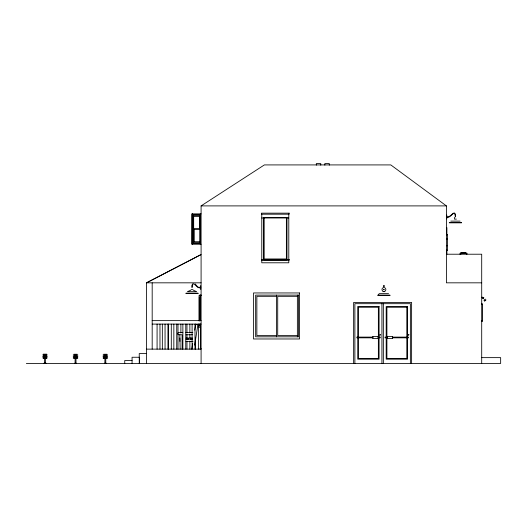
<?xml version="1.0" encoding="UTF-8"?>
<svg xmlns="http://www.w3.org/2000/svg" width="527" height="527" viewBox="0 0 527 527"><rect width="100%" height="100%" fill="white"/><g stroke="black" fill="none" stroke-linecap="round" stroke-linejoin="round"><path stroke-width="0.79" d="M182.5 338.854L182.579 337.735M191.795 349.131L192.665 343.604M194.766 330.165L195.504 325.429A1.12 1.12 0 0 1 196.788 324.494A1.12 1.12 0 0 1 197.724 325.772L194.7 345.106M454.531 217.348L454.472 219.113L456.402 219.113M384.097 285.66C383.34 285.944 384.532 285.133 384.097 286.774M384.031 289.652L383.913 289.303L383.801 289.652M482.725 298.671L483.865 297.722M483.839 300.265L485.235 299.092M484.59 300.897L485.729 299.942M484.583 301.154L485.98 299.982M192.856 283.875L191.881 285.305L191.854 287.419L192.203 287.419C192.612 278.355 196.802 289.646 200.708 287.683M201.09 363.439L201.09 205.899L264.383 164.918L390.803 164.918L446.395 205.899L446.395 282.828L481.704 282.828M461.217 253.639L463.879 252.98L465.591 253.639L463.602 253.046L463.839 252.486L465.651 253.151M462.495 252.664L460.466 253.217L460.598 254.515M462.653 253.131L466.514 253.639L463.569 252.98L461.705 253.639M201.09 254.561L146.578 282.828L146.578 363.439M200.504 254.864L146.44 282.828L201.09 282.828M190.695 290.245L187.408 291.675L196.69 291.675L193.396 290.245M462.298 252.723L463.536 252.486C462.759 253.5 464.445 251.642 465.486 253.151L466.882 253.151L466.711 254.515M460.104 254.515L460.236 253.151M460.493 253.704L461.889 253.704M466.817 253.151L466.678 254.515M463.602 253.046L463.839 252.486L460.025 253.217M192.362 337.959L190.761 338.07L190.84 339.19L192.441 339.078M192.829 332.537L185.86 332.596M201.09 205.899L446.395 205.899M201.09 213.876L191.953 213.876L191.953 244.225L201.09 244.225M192.46 214.654L200.26 214.654M200.036 215.424L192.849 215.424L192.849 242.683L200.365 242.683M199.885 216.393L193.508 216.393L193.508 228.573L199.885 228.573M446.777 216.781C450.697 218.336 455.203 207.374 455.631 216.874L455.282 216.874C454.873 207.809 450.684 219.1 446.777 217.131M261.774 217.98L288.789 217.98M450.796 221.123L460.078 221.123M449.445 222.625L461.428 222.625M449.248 222.816L461.619 222.816M446.395 227.671L446.896 227.671L446.896 235.082M200.372 229.535L193.02 229.535L193.02 215.424M446.395 234.403L447.495 234.403L447.495 250.417L446.395 250.417M446.395 239.093L447.495 239.093M200.049 241.715L193.837 241.715L193.837 229.535M192.46 243.454L200.26 243.454M446.395 245.727L447.495 245.727M466.204 253.217L463.319 252.552M446.395 254.218L481.704 254.218L481.704 363.439M200.708 287.334L197.921 287.175L195.109 283.875M384.031 289.389L383.801 289.389M191.084 289.659L193.014 289.659M382.951 291.629L384.881 291.629M186.057 293.17L198.04 293.17M185.86 293.368L198.231 293.368M388.557 293.644L379.275 293.644L377.925 295.14L389.908 295.14M201.09 294.955L199.838 294.955L199.838 295.581L201.09 295.581M201.09 295.344L199.094 295.344L199.094 320.943M377.727 295.337L390.099 295.337M276.517 296.312L256.86 296.312L256.86 335.62L276.517 335.62M297.366 296.312L277.716 296.312L277.716 335.62L297.366 335.62M481.704 297.215L482.785 297.215L483.476 298.038M481.704 297.696C484.273 297.933 481.309 296.431 483.107 298.354M481.704 304.033L482.482 304.033L482.482 321.121L481.704 321.121M481.704 304.112L482.482 304.112M152.184 320.633L201.09 320.633M481.704 321.042L482.482 321.042M152.184 324.098L201.09 324.098M200.425 327.26L199.094 327.26L199.094 323.986M186.084 334.75L192.454 334.75M386.95 336.404L392.641 336.404L392.641 338.538L386.95 338.538M373.044 337.115L356.851 337.115L356.851 337.827L373.044 337.827M377.899 337.115L380.329 337.115L380.329 337.827L377.899 337.827M387.47 337.115L385.046 337.115L385.046 337.827L387.47 337.827M392.332 337.115L408.517 337.115L408.517 337.827L392.332 337.827M186.13 339.026L188.547 339.026M190.155 339.026L192.572 339.026M185.991 341.43L193.001 341.43M201.09 348.505L200.155 348.505L200.155 349.131M146.578 349.131L201.09 349.131M146.578 353.577L139.247 353.577L139.247 363.439M43.267 354.151L46.719 354.151M73.82 354.243L77.271 354.243M103.602 354.243L107.06 354.243M43.609 354.539L46.383 354.539M42.654 354.934L47.338 354.934M73.207 355.027L77.884 355.027M102.989 355.027L107.673 355.027M43.267 355.712L46.719 355.712M73.82 355.804L77.271 355.804M103.602 355.804L107.06 355.804M42.654 356.496L47.338 356.496M73.207 356.588L77.884 356.588M102.989 356.588L107.673 356.588M43.267 357.102L46.719 357.102M73.82 357.194L77.271 357.194M103.602 357.194L107.06 357.194M43.286 357.714L46.705 357.714M481.704 357.635L500.65 357.635L500.65 363.439L26.35 363.439M73.833 357.807L77.258 357.807M103.621 357.807L107.04 357.807M42.654 357.879L47.338 357.879M73.207 357.978L77.884 357.978M102.989 357.978L107.673 357.978M43.286 358.314L46.705 358.314M73.833 358.406L77.258 358.406M103.621 358.406L107.04 358.406M132.066 360.54L124.741 360.54L124.741 363.439M43.965 363.169L46.02 363.169M74.518 363.261L76.573 363.261M104.3 363.261L106.355 363.261M460.914 253.217L463.569 252.552L465.367 253.217M182.856 332.55L178.89 332.504A1.12 1.12 0 0 0 177.764 333.624A1.12 1.12 0 0 0 178.89 334.75L182.098 334.75L182.098 349.131M186.103 337.959L187.704 338.07L187.625 339.19L186.024 339.078M179.852 337.899L179.931 341.43M179.852 334.75L180.175 349.131M446.896 249.897L446.896 254.291M446.777 215.042L446.777 218.909M411.62 363.439L411.62 302.439L353.65 302.439L353.65 363.439M410.375 363.439L410.375 303.684L354.888 303.684L354.888 363.439M383.735 285.66L383.735 286.774M383.346 303.684L383.346 363.439M381.923 303.684L381.923 363.439M329.289 165.175L329.289 163.561L324.843 163.561L324.843 165.175M320.772 165.175L320.772 163.561L316.332 163.561L316.332 165.175M297.366 295.113L297.366 336.819M288.789 214.193L288.789 259.528M288.789 260.384L288.789 262.795L261.774 262.795L261.774 260.384M286.378 217.98L286.378 258.968L264.185 258.968L264.185 217.98M276.517 295.113L276.517 336.819M261.774 214.193L261.774 259.528M200.708 285.588L200.708 289.455M200.464 295.581L200.464 320.686M200.464 323.96L200.464 348.505M200.253 213.876L200.253 244.225M199.865 215.424L199.865 242.683M199.713 216.393L199.713 228.573M199.549 216.393L199.549 228.573M199.265 296.839L199.265 320.943M199.265 324.158L199.265 325.765M198.383 324.098L198.383 349.131M195.484 324.098L195.484 327.326M195.484 337.827L195.484 349.131M194.997 324.098L194.997 349.131M194.008 229.535L194.008 241.715M193.672 216.393L193.672 228.573M193.35 229.357L193.35 242.683M192.46 213.876L192.507 244.225M192.375 243.454L192.329 244.225M192.098 324.098L192.098 349.131M192.085 213.876L191.999 244.225M189.872 324.098L189.872 332.978M189.872 334.592L189.872 337.827M189.872 341.055L189.872 349.131M186.973 324.098L186.973 332.978M186.973 334.592L186.973 337.827M186.973 341.055L186.973 349.131M185.767 324.098L185.767 349.131M182.869 324.098L182.869 349.131M180.893 324.098L180.893 332.978M177.994 324.098L177.994 349.131M176.736 324.098L176.736 349.131M173.838 324.098L173.838 349.131M171.295 324.098L171.295 349.131M168.396 324.098L168.396 349.131M167.948 324.098L167.948 349.131M165.05 324.098L165.05 349.131M162.336 324.098L162.336 349.131M159.977 324.098L159.977 349.131M157.079 324.098L157.079 349.131M152.184 282.828L152.184 349.131M139.398 363.439L139.398 357.253L132.066 357.253L132.066 363.439M105.775 358.406L105.775 363.261M104.886 358.406L104.886 363.261M75.993 358.406L75.993 363.261M75.097 358.406L75.097 363.261M45.441 358.314L45.441 363.169M44.545 358.314L44.545 363.169M383.175 291.279A1.93 1.93 0 0 1 382.385 288.315A1.93 1.93 0 0 1 385.448 288.315A1.93 1.93 0 0 1 384.657 291.279M380.422 334.75L379.993 335.277L379.763 334.922L380.422 334.75M408.873 334.75L408.445 335.277L408.221 334.922L408.873 334.75M289.132 213.158L261.432 213.158L261.432 214.193L289.132 214.193L289.132 213.158M286.978 217.46L263.586 217.46L263.586 259.785L286.978 259.785L286.978 217.46M289.132 259.528L261.432 259.528L261.432 260.384L289.132 260.384L289.132 259.528M299.527 292.953L253.507 292.953L253.507 338.973L299.527 338.973L299.527 292.953M298.565 295.113L255.661 295.113L255.661 336.819L298.565 336.819L298.565 295.113M379.078 306.53L357.734 306.53L357.734 359.17L379.078 359.17L379.078 306.53M407.529 306.53L386.192 306.53L386.192 359.17L407.529 359.17L407.529 306.53M378.366 307.241L358.446 307.241L358.446 358.459L378.366 358.459L378.366 307.241M406.818 307.241L386.904 307.241L386.904 358.459L406.818 358.459L406.818 307.241M378.419 336.404L372.734 336.404L372.734 338.538L378.419 338.538L378.419 336.404M190.438 338.07L188.034 338.07L188.034 339.19L190.438 339.19L190.438 338.07"/></g></svg>
